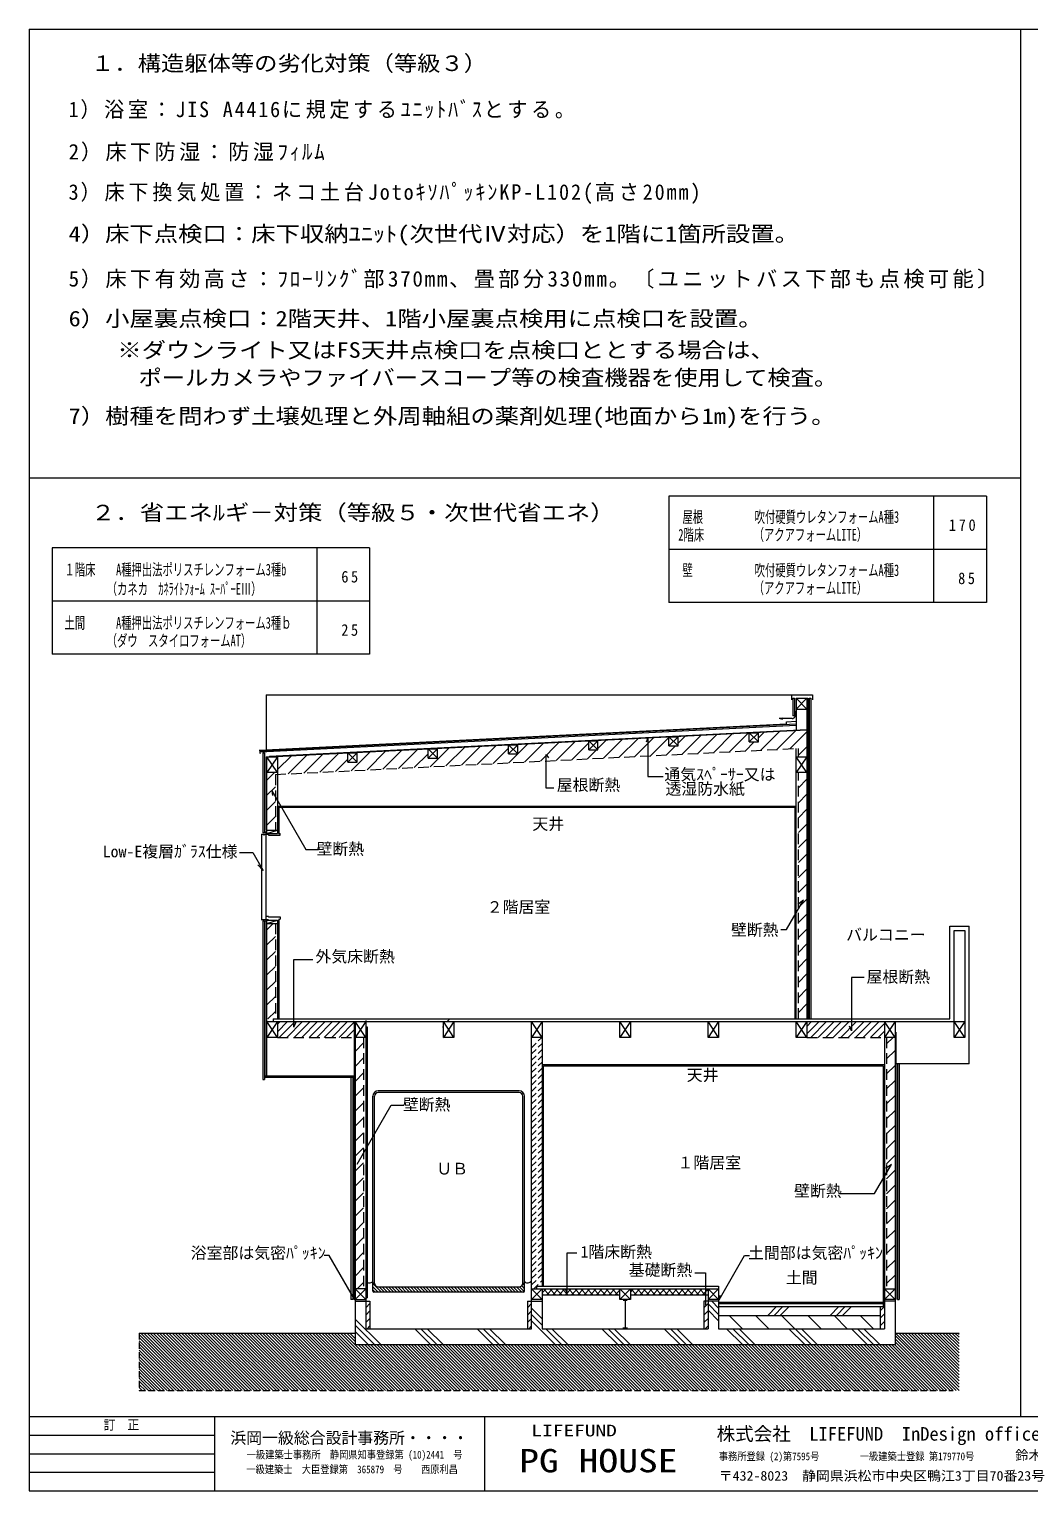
# Model space of a CAD drawing. Units: millimetres on the paper. Extents: x -198 to 199, y -138 to 138.
# Drawn here: x -198 to -8.8, y -138 to 138 of the extents above; entities that cross this region are included whole.
import ezdxf
from ezdxf.enums import TextEntityAlignment as Align

# ---------------------------------------------------------------- set-up
doc = ezdxf.new("R2010")
doc.units = ezdxf.units.MM
doc.linetypes.add('DASHED1', pattern=[1.8, 1.2, -0.6])
doc.linetypes.add('DASHED2', pattern=[3, 2, -1])
doc.layers.add('0-0_2001', color=7, linetype='Continuous')
doc.styles.add('ＭＳ ゴシック', font='')
doc.styles.get('ＭＳ ゴシック').set_extended_font_data('MS Gothic')

msp = doc.modelspace()

# ---------------------------------------------------------------- linework, layer by layer
at = {"layer": '0-0_2001'}
for p, q in [((-198, 138), (198, 138)), ((-198, 138), (-198, -138)), ((-10.656, -124), (-10.656, 138)), ((-10.656, 53.219), (-198, 53.219)), ((-27.135, 49.826), (-27.135, 29.715)), ((-17.163, 49.826), (-17.163, 29.715)), ((-133.701, 40.072), (-193.681, 40.072)), ((-193.681, 40.072), (-193.681, 19.961)), ((-143.673, 40.072), (-143.673, 19.961)), ((-133.701, 40.072), (-133.701, 19.961)), ((-17.163, 39.771), (-77.143, 39.771)), ((-133.701, 30.016), (-193.681, 30.016)), ((-17.163, 29.715), (-77.143, 29.715)), ((-133.701, 19.961), (-193.681, 19.961)), ((-153.255, 12.276), (-49.987, 12.276)), ((-153.255, 12.276), (-153.255, 1.846)), ((-53.963, 12.276), (-53.963, 11.388)), ((-53.709, 11.676), (-53.709, 8.33)), ((-53.709, 11.676), (-53.389, 11.676)), ((-53.389, 11.676), (-53.389, 8.33)), ((-53.089, 11.676), (-51.089, 9.576)), ((-53.089, 9.576), (-51.089, 11.676)), ((-53.089, 11.676), (-53.089, 5.684)), ((-51.089, 11.676), (-51.089, -48.891)), ((-50.622, 11.676), (-50.302, 11.676)), ((-50.622, 11.676), (-50.622, -48.891)), ((-50.302, 11.676), (-50.302, -48.891)), ((-49.987, 12.276), (-49.987, 11.357)), ((-53.389, 8.33), (-53.709, 8.33)), ((-53.089, 9.576), (-51.089, 9.576)), ((-154.375, 1.761), (-53.101, 6.825)), ((-154.375, 1.521), (-53.089, 6.585)), ((-152.594, 0.709), (-51.094, 5.784)), ((-152.589, 0.609), (-51.089, 5.684)), ((-56.773, 1.996), (-53.19, 5.579)), ((-56.337, 7.869), (-55.676, 7.963)), ((-56.337, 7.869), (-55.679, 7.714)), ((-107.464, 2.884), (-105.714, 2.884)), ((-107.464, 2.884), (-105.714, 1.134)), ((-107.464, 1.134), (-105.714, 2.884)), ((-107.464, 1.134), (-107.464, 2.884)), ((-105.714, 1.138), (-103.804, 3.048)), ((-105.714, 1.134), (-105.714, 2.884)), ((-104.41, -0.386), (-100.827, 3.197)), ((-101.433, -0.237), (-97.849, 3.346)), ((-98.455, -0.089), (-94.872, 3.495)), ((-95.478, 0.06), (-92.297, 3.241)), ((-92.297, 3.642), (-90.547, 3.642)), ((-92.297, 3.642), (-90.547, 1.892)), ((-92.297, 1.892), (-90.547, 3.642)), ((-92.297, 1.892), (-92.297, 3.642)), ((-90.547, 2.163), (-88.917, 3.793)), ((-90.547, 1.892), (-90.547, 3.642)), ((-89.524, 0.358), (-85.94, 3.941)), ((-86.546, 0.507), (-82.963, 4.09)), ((-83.569, 0.656), (-79.986, 4.239)), ((-81.095, 4.168), (-81.427, 3.353)), ((-80.592, 0.805), (-77.13, 4.266)), ((-77.13, 4.401), (-75.38, 4.401)), ((-77.13, 4.401), (-75.38, 2.651)), ((-77.13, 2.651), (-75.38, 4.401)), ((-77.13, 2.651), (-77.13, 4.401)), ((-75.38, 3.187), (-74.031, 4.537)), ((-75.38, 2.651), (-75.38, 4.401)), ((-74.637, 1.102), (-71.054, 4.686)), ((-71.66, 1.251), (-68.076, 4.835)), ((-68.682, 1.4), (-65.099, 4.983)), ((-65.705, 1.549), (-62.122, 5.132)), ((-62.728, 1.698), (-61.017, 3.409)), ((-61.964, 5.159), (-60.214, 5.159)), ((-61.964, 5.159), (-60.214, 3.409)), ((-61.964, 3.409), (-60.214, 5.159)), ((-61.964, 3.409), (-61.964, 5.159)), ((-61.964, 3.409), (-60.214, 3.409)), ((-60.214, 4.212), (-59.144, 5.281)), ((-60.214, 3.409), (-60.214, 5.159)), ((-59.751, 1.847), (-56.167, 5.43)), ((-54.303, 2.119), (-51.089, 5.333)), ((-154.442, 1.858), (-154.442, 1.21)), ((-154.442, 1.21), (-154.312, 1.371)), ((-154.375, 1.761), (-154.375, 1.521)), ((-153.875, 1.368), (-153.875, -13.755)), ((-153.255, 0.609), (-151.089, 0.609)), ((-153.255, 0.609), (-153.255, -13.224)), ((-151.089, 0.609), (-153.089, -2.391)), ((-151.089, -2.391), (-153.089, 0.609)), ((-153.089, -13.891), (-153.089, 0.609)), ((-152.594, 0.709), (-152.589, 0.609)), ((-151.987, 0.612), (-151.985, 0.609)), ((-151.089, -1.81), (-148.463, 0.815)), ((-151.089, 0.609), (-151.089, -13.891)), ((-149.069, -2.619), (-145.486, 0.964)), ((-146.092, -2.47), (-142.509, 1.113)), ((-143.115, -2.322), (-139.531, 1.262)), ((-140.137, -2.173), (-137.797, 0.168)), ((-137.797, 1.367), (-136.047, 1.367)), ((-137.797, 1.367), (-136.047, -0.383)), ((-137.797, -0.383), (-136.047, 1.367)), ((-137.797, -0.383), (-137.797, 1.367)), ((-137.16, -2.024), (-133.577, 1.56)), ((-136.047, -0.383), (-136.047, 1.367)), ((-134.183, -1.875), (-130.599, 1.708)), ((-131.206, -1.726), (-127.622, 1.857)), ((-128.228, -1.577), (-124.645, 2.006)), ((-125.251, -1.428), (-122.63, 1.192)), ((-122.63, 2.126), (-120.88, 2.126)), ((-122.63, 2.126), (-120.88, 0.376)), ((-122.63, 0.376), (-120.88, 2.126)), ((-122.63, 0.376), (-122.63, 2.126)), ((-122.63, 0.376), (-120.88, 0.376)), ((-122.274, -1.279), (-118.69, 2.304)), ((-120.88, 0.376), (-120.88, 2.126)), ((-119.296, -1.131), (-115.713, 2.453)), ((-116.319, -0.982), (-112.736, 2.602)), ((-113.342, -0.833), (-109.758, 2.751)), ((-110.365, -0.684), (-107.464, 2.217)), ((-107.464, 1.134), (-105.714, 1.134)), ((-107.387, -0.535), (-105.718, 1.134)), ((-100.316, 1.043), (-99.921, 0.403)), ((-100.316, -5.294), (-100.316, 1.043)), ((-92.501, 0.209), (-90.818, 1.892)), ((-92.297, 1.892), (-90.547, 1.892)), ((-77.614, 0.953), (-75.917, 2.651)), ((-77.13, 2.651), (-75.38, 2.651)), ((-53.089, -48.891), (-53.089, 2.18)), ((-51.089, 0.609), (-53.089, -2.391)), ((-51.089, -2.391), (-53.089, 0.609)), ((-53.089, 0.609), (-51.089, 0.609)), ((-52.689, 0.905), (-51.089, 2.505)), ((-151.089, -2.391), (-153.089, -2.391)), ((-153.089, -3.81), (-151.67, -2.391)), ((-137.797, -0.383), (-136.047, -0.383)), ((-51.089, -2.391), (-53.089, -2.391)), ((-52.689, -2.405), (-52.675, -2.391)), ((-153.089, -6.639), (-151.489, -5.039)), ((-98.912, -5.294), (-100.316, -5.294)), ((-52.689, -5.234), (-51.089, -3.634)), ((-153.089, -9.467), (-151.489, -7.867)), ((-152.161, -5.754), (-145.727, -16.897)), ((-152.161, -5.754), (-152.021, -6.705)), ((-52.689, -8.062), (-51.089, -6.462)), ((-153.089, -12.296), (-151.489, -10.696)), ((-151.089, -8.691), (-53.089, -8.691)), ((-150.839, -8.891), (-53.339, -8.891)), ((-150.839, -8.891), (-150.839, -13.873)), ((-53.339, -8.891), (-53.339, -48.891)), ((-52.689, -10.89), (-51.089, -9.29)), ((-153.555, -13.755), (-153.875, -13.755)), ((-153.312, -13.483), (-153.312, -30.528)), ((-153.255, -13.224), (-151.089, -13.224)), ((-153.089, -13.891), (-151.089, -13.224)), ((-52.689, -13.719), (-51.089, -12.119)), ((-154.122, -13.99), (-154.122, -30.272)), ((-152.789, -14.081), (-154.122, -14.081)), ((-153.689, -14.072), (-153.689, -14.231)), ((-153.255, -13.891), (-151.089, -13.891)), ((-152.789, -14.081), (-152.789, -14.224)), ((-152.789, -14.206), (-150.58, -14.206)), ((-150.88, -13.873), (-150.58, -13.873)), ((-150.58, -14.206), (-150.58, -13.873)), ((-52.689, -16.547), (-51.089, -14.947)), ((-145.727, -16.897), (-143.343, -16.897)), ((-52.689, -19.376), (-51.089, -17.776)), ((-52.689, -22.204), (-51.089, -20.604)), ((-52.689, -25.033), (-51.089, -23.433)), ((-51.741, -26.463), (-52.766, -27.269)), ((-52.689, -27.861), (-51.089, -26.261)), ((-152.818, -30.175), (-154.122, -30.175)), ((-153.694, -30.062), (-153.694, -30.253)), ((-152.789, -29.558), (-153.312, -29.558)), ((-153.255, -30.224), (-151.089, -30.224)), ((-153.255, -30.224), (-153.255, -59.653)), ((-153.089, -59.653), (-153.089, -30.224)), ((-153.089, -30.891), (-151.089, -30.224)), ((-152.789, -29.558), (-152.789, -29.674)), ((-152.789, -29.629), (-150.58, -29.629)), ((-151.089, -30.224), (-151.089, -48.891)), ((-150.88, -30.045), (-150.58, -30.045)), ((-150.839, -30.045), (-150.839, -48.891)), ((-150.58, -29.629), (-150.58, -30.045)), ((-52.689, -30.689), (-51.089, -29.089)), ((-153.855, -30.401), (-153.855, -60.32)), ((-153.255, -30.891), (-151.089, -30.891)), ((-153.089, -32.094), (-151.885, -30.891)), ((-52.689, -33.518), (-51.089, -31.918)), ((-24.095, -31.391), (-20.428, -31.391)), ((-24.095, -48.891), (-24.095, -31.391)), ((-23.261, -32.224), (-21.261, -32.224)), ((-23.261, -52.391), (-23.261, -32.224)), ((-20.428, -57.391), (-20.428, -31.391)), ((-153.089, -34.923), (-151.489, -33.323)), ((-52.689, -36.346), (-51.089, -34.746)), ((-153.089, -37.751), (-151.489, -36.151)), ((-52.689, -39.175), (-51.089, -37.575)), ((-153.089, -40.58), (-151.489, -38.98)), ((-52.689, -42.003), (-51.089, -40.403)), ((-153.089, -43.408), (-151.489, -41.808)), ((-52.689, -44.832), (-51.089, -43.232)), ((-153.089, -46.237), (-151.489, -44.637)), ((-52.689, -47.66), (-51.089, -46.06)), ((-153.089, -49.391), (-21.261, -49.391)), ((-151.089, -49.391), (-153.089, -52.391)), ((-151.089, -52.391), (-153.089, -49.391)), ((-152.915, -48.891), (-151.489, -47.465)), ((-151.922, -48.891), (-151.922, -49.391)), ((-151.922, -48.891), (-24.095, -48.891)), ((-151.089, -51.308), (-149.172, -49.391)), ((-151.089, -49.893), (-150.586, -49.391)), ((-150.758, -52.391), (-147.758, -49.391)), ((-149.344, -52.391), (-146.344, -49.391)), ((-148.038, -50.424), (-147.519, -49.301)), ((-147.929, -52.391), (-144.929, -49.391)), ((-146.515, -52.391), (-143.515, -49.391)), ((-145.101, -52.391), (-142.101, -49.391)), ((-143.687, -52.391), (-140.687, -49.391)), ((-142.273, -52.391), (-139.273, -49.391)), ((-140.858, -52.391), (-137.858, -49.391)), ((-139.444, -52.391), (-136.589, -49.536)), ((-136.589, -49.391), (-136.589, -101.891)), ((-134.422, -49.391), (-136.422, -52.391)), ((-134.422, -52.391), (-136.422, -49.391)), ((-136.422, -49.391), (-136.422, -110.391)), ((-134.422, -49.191), (-134.422, -107.391)), ((-134.422, -49.463), (-134.35, -49.391)), ((-117.755, -49.391), (-119.755, -52.391)), ((-117.755, -52.391), (-119.755, -49.391)), ((-119.03, -49.391), (-118.672, -49.034)), ((-103.089, -107.391), (-103.089, -49.391)), ((-101.089, -49.391), (-103.089, -52.391)), ((-101.089, -52.391), (-103.089, -49.391)), ((-101.089, -49.391), (-101.089, -99.391)), ((-84.422, -49.391), (-86.422, -52.391)), ((-84.422, -52.391), (-86.422, -49.391)), ((-67.755, -49.391), (-69.755, -52.391)), ((-67.755, -52.391), (-69.755, -49.391)), ((-51.089, -49.391), (-53.089, -52.391)), ((-51.089, -52.391), (-53.089, -49.391)), ((-51.091, -48.891), (-51.089, -48.888)), ((-51.089, -51.717), (-48.763, -49.391)), ((-51.089, -50.303), (-50.177, -49.391)), ((-50.349, -52.391), (-47.349, -49.391)), ((-48.934, -52.391), (-45.934, -49.391)), ((-47.52, -52.391), (-44.52, -49.391)), ((-46.106, -52.391), (-43.106, -49.391)), ((-44.692, -52.391), (-41.692, -49.391)), ((-43.278, -52.391), (-40.278, -49.391)), ((-41.863, -52.391), (-38.863, -49.391)), ((-40.449, -52.391), (-37.449, -49.391)), ((-36.422, -49.391), (-36.422, -107.391)), ((-34.422, -49.391), (-36.422, -52.391)), ((-34.422, -52.391), (-36.422, -49.391)), ((-34.422, -49.391), (-34.422, -110.391)), ((-21.261, -49.391), (-23.261, -52.391)), ((-21.261, -52.391), (-23.261, -49.391)), ((-138.03, -52.391), (-136.589, -50.95)), ((-134.422, -52.391), (-136.422, -52.391)), ((-134.422, -50.412), (-134.172, -50.412)), ((-134.172, -50.412), (-134.172, -101.569)), ((-119.922, -50.391), (-119.755, -50.391)), ((-119.755, -52.474), (-119.673, -52.391)), ((-101.089, -52.391), (-103.089, -52.391)), ((-39.035, -52.391), (-36.422, -49.778)), ((-37.621, -52.391), (-36.422, -51.192)), ((-34.422, -52.391), (-36.422, -52.391)), ((-36.022, -53.621), (-34.792, -52.391)), ((-34.422, -51.368), (-34.255, -51.368)), ((-34.255, -51.368), (-34.255, -101.855)), ((-136.422, -55.026), (-134.822, -53.426)), ((-36.022, -56.449), (-34.422, -54.849)), ((-136.422, -57.854), (-134.822, -56.254)), ((-101.089, -57.474), (-36.422, -57.474)), ((-36.672, -57.724), (-36.672, -103.203)), ((-36.022, -59.278), (-34.422, -57.678)), ((-20.428, -57.391), (-34.255, -57.391)), ((-33.635, -57.391), (-33.635, -101.891)), ((-153.855, -60.32), (-153.555, -60.32)), ((-153.555, -59.653), (-136.589, -59.653)), ((-153.555, -59.903), (-136.589, -59.903)), ((-137.209, -59.903), (-137.209, -101.891)), ((-136.422, -60.683), (-134.822, -59.083)), ((-36.022, -62.106), (-34.422, -60.506)), ((-136.422, -63.511), (-134.822, -61.911)), ((-105.422, -62.488), (-132.089, -62.488)), ((-105.422, -62.821), (-132.089, -62.821)), ((-36.022, -64.934), (-34.422, -63.334)), ((-136.422, -66.34), (-134.822, -64.74)), ((-136.072, -76.343), (-129.638, -65.2)), ((-133.089, -100.321), (-133.089, -63.488)), ((-132.755, -98.821), (-132.755, -63.488)), ((-129.638, -65.2), (-127.254, -65.2)), ((-104.755, -98.821), (-104.755, -63.488)), ((-104.422, -100.321), (-104.422, -63.488)), ((-36.022, -67.763), (-34.422, -66.163)), ((-136.422, -69.168), (-134.822, -67.568)), ((-36.022, -70.591), (-34.422, -68.991)), ((-136.422, -71.996), (-134.822, -70.396)), ((-136.422, -74.825), (-134.822, -73.225)), ((-36.022, -73.42), (-34.422, -71.82)), ((-136.422, -77.653), (-134.822, -76.053)), ((-36.022, -76.248), (-34.422, -74.648)), ((-136.422, -80.482), (-134.822, -78.882)), ((-36.022, -79.077), (-34.422, -77.477)), ((-136.422, -83.31), (-134.822, -81.71)), ((-44.911, -81.886), (-38.301, -81.886)), ((-36.022, -81.905), (-34.422, -80.305)), ((-136.422, -86.139), (-134.822, -84.539)), ((-36.022, -84.733), (-34.422, -83.133)), ((-136.422, -88.967), (-134.822, -87.367)), ((-36.022, -87.562), (-34.422, -85.962)), ((-136.422, -91.795), (-134.822, -90.195)), ((-36.022, -90.39), (-34.422, -88.79)), ((-136.422, -94.624), (-134.822, -93.024)), ((-67.678, -101.934), (-62.838, -93.552)), ((-62.838, -93.552), (-61.933, -93.552)), ((-36.022, -93.219), (-34.422, -91.619)), ((-136.422, -97.452), (-134.822, -95.852)), ((-36.022, -96.047), (-34.422, -94.447)), ((-136.032, -99.891), (-134.822, -98.681)), ((-132.755, -98.821), (-133.089, -98.821)), ((-133.089, -98.87), (-131.471, -100.488)), ((-133.076, -98.977), (-132.92, -98.821)), ((-104.961, -99.303), (-104.422, -99.842)), ((-104.769, -98.954), (-104.636, -98.821)), ((-104.762, -98.913), (-104.422, -99.253)), ((-104.755, -98.821), (-104.488, -98.821)), ((-103.124, -98.47), (-103.405, -98.666)), ((-36.022, -98.876), (-34.422, -97.276)), ((-136.5, -101.934), (-136.724, -101.096)), ((-134.422, -99.891), (-136.422, -99.891)), ((-134.422, -101.891), (-136.422, -99.891)), ((-134.422, -99.891), (-136.422, -101.891)), ((-136.422, -101.891), (-134.422, -101.891)), ((-134.422, -101.569), (-134.172, -101.569)), ((-133.089, -99.46), (-132.061, -100.488)), ((-133.089, -100.049), (-132.65, -100.488)), ((-104.589, -100.488), (-132.922, -100.488)), ((-132.089, -99.488), (-105.422, -99.488)), ((-131.882, -99.488), (-130.882, -100.488)), ((-131.293, -99.488), (-130.293, -100.488)), ((-130.704, -99.488), (-129.704, -100.488)), ((-130.114, -99.488), (-129.114, -100.488)), ((-129.525, -99.488), (-128.525, -100.488)), ((-128.936, -99.488), (-127.936, -100.488)), ((-128.347, -99.488), (-127.347, -100.488)), ((-127.757, -99.488), (-126.757, -100.488)), ((-127.168, -99.488), (-126.168, -100.488)), ((-126.579, -99.488), (-125.579, -100.488)), ((-125.99, -99.488), (-124.99, -100.488)), ((-125.4, -99.488), (-124.4, -100.488)), ((-124.811, -99.488), (-123.811, -100.488)), ((-124.222, -99.488), (-123.222, -100.488)), ((-123.633, -99.488), (-122.633, -100.488)), ((-123.043, -99.488), (-122.043, -100.488)), ((-122.454, -99.488), (-121.454, -100.488)), ((-121.865, -99.488), (-120.865, -100.488)), ((-121.276, -99.488), (-120.276, -100.488)), ((-120.686, -99.488), (-119.686, -100.488)), ((-120.097, -99.488), (-119.097, -100.488)), ((-119.508, -99.488), (-118.508, -100.488)), ((-118.919, -99.488), (-117.919, -100.488)), ((-118.329, -99.488), (-117.329, -100.488)), ((-117.74, -99.488), (-116.74, -100.488)), ((-117.151, -99.488), (-116.151, -100.488)), ((-116.562, -99.488), (-115.562, -100.488)), ((-115.972, -99.488), (-114.972, -100.488)), ((-115.383, -99.488), (-114.383, -100.488)), ((-114.794, -99.488), (-113.794, -100.488)), ((-114.205, -99.488), (-113.205, -100.488)), ((-113.615, -99.488), (-112.615, -100.488)), ((-113.026, -99.488), (-112.026, -100.488)), ((-112.437, -99.488), (-111.437, -100.488)), ((-111.847, -99.488), (-110.847, -100.488)), ((-111.258, -99.488), (-110.258, -100.488)), ((-110.669, -99.488), (-109.669, -100.488)), ((-110.08, -99.488), (-109.08, -100.488)), ((-109.49, -99.488), (-108.49, -100.488)), ((-108.901, -99.488), (-107.901, -100.488)), ((-108.312, -99.488), (-107.312, -100.488)), ((-107.723, -99.488), (-106.723, -100.488)), ((-107.133, -99.488), (-106.133, -100.488)), ((-106.544, -99.488), (-105.544, -100.488)), ((-105.955, -99.488), (-104.955, -100.488)), ((-105.368, -99.486), (-104.446, -100.407)), ((-103.089, -99.891), (-67.755, -99.891)), ((-103.089, -99.891), (-101.089, -101.891)), ((-103.089, -101.891), (-101.089, -99.891)), ((-101.089, -101.891), (-103.089, -101.891)), ((-102.089, -99.891), (-102.089, -99.391)), ((-102.089, -99.391), (-67.755, -99.391)), ((-101.089, -99.891), (-101.089, -107.391)), ((-101.089, -100.647), (-100.332, -99.891)), ((-101.089, -100.818), (-100.933, -100.974)), ((-101.089, -100.974), (-86.422, -100.974)), ((-100.838, -99.891), (-99.754, -100.974)), ((-100.237, -100.974), (-99.154, -99.891)), ((-99.659, -99.891), (-98.576, -100.974)), ((-99.059, -100.974), (-97.975, -99.891)), ((-98.481, -99.891), (-97.397, -100.974)), ((-97.88, -100.974), (-96.797, -99.891)), ((-97.302, -99.891), (-96.219, -100.974)), ((-96.702, -100.974), (-95.618, -99.891)), ((-96.397, -100.648), (-96.622, -100.04)), ((-96.124, -99.891), (-95.04, -100.974)), ((-95.523, -100.974), (-94.44, -99.891)), ((-94.945, -99.891), (-93.862, -100.974)), ((-94.345, -100.974), (-93.261, -99.891)), ((-93.767, -99.891), (-92.683, -100.974)), ((-93.166, -100.974), (-92.083, -99.891)), ((-92.588, -99.891), (-91.505, -100.974)), ((-91.988, -100.974), (-90.904, -99.891)), ((-91.41, -99.891), (-90.326, -100.974)), ((-90.809, -100.974), (-89.726, -99.891)), ((-90.231, -99.891), (-89.148, -100.974)), ((-89.631, -100.974), (-88.547, -99.891)), ((-89.053, -99.891), (-87.969, -100.974)), ((-88.452, -100.974), (-87.369, -99.891)), ((-87.874, -99.891), (-86.791, -100.974)), ((-87.274, -100.974), (-86.422, -100.123)), ((-86.696, -99.891), (-86.422, -100.164)), ((-86.422, -101.891), (-84.422, -99.891)), ((-85.789, -101.99), (-85.017, -101.99)), ((-85.439, -102.018), (-85.439, -107.222)), ((-84.422, -100.48), (-83.833, -99.891)), ((-84.422, -100.974), (-69.755, -100.974)), ((-84.339, -99.891), (-83.255, -100.974)), ((-83.738, -100.974), (-82.655, -99.891)), ((-83.16, -99.891), (-82.077, -100.974)), ((-82.56, -100.974), (-81.476, -99.891)), ((-81.981, -99.891), (-80.898, -100.974)), ((-81.381, -100.974), (-80.298, -99.891)), ((-80.803, -99.891), (-79.72, -100.974)), ((-80.203, -100.974), (-79.119, -99.891)), ((-79.624, -99.891), (-78.541, -100.974)), ((-79.024, -100.974), (-77.941, -99.891)), ((-78.446, -99.891), (-77.363, -100.974)), ((-77.846, -100.974), (-76.762, -99.891)), ((-77.267, -99.891), (-76.184, -100.974)), ((-76.667, -100.974), (-75.584, -99.891)), ((-76.089, -99.891), (-75.006, -100.974)), ((-75.488, -100.974), (-74.405, -99.891)), ((-74.91, -99.891), (-73.827, -100.974)), ((-74.31, -100.974), (-73.227, -99.891)), ((-73.732, -99.891), (-72.649, -100.974)), ((-73.131, -100.974), (-72.048, -99.891)), ((-72.553, -99.891), (-71.47, -100.974)), ((-71.953, -100.974), (-70.87, -99.891)), ((-71.375, -99.891), (-70.292, -100.974)), ((-70.774, -100.974), (-69.755, -99.955)), ((-70.196, -99.891), (-69.755, -100.332)), ((-69.755, -99.891), (-69.755, -107.391)), ((-69.755, -99.891), (-67.755, -101.891)), ((-69.755, -101.891), (-67.755, -99.891)), ((-67.755, -101.891), (-69.755, -101.891)), ((-67.678, -101.934), (-67.453, -101.096)), ((-36.422, -99.891), (-34.422, -99.891)), ((-36.422, -99.891), (-34.422, -101.891)), ((-36.422, -101.891), (-34.422, -99.891)), ((-34.422, -101.891), (-36.422, -101.891)), ((-134.422, -103.423), (-133.622, -102.623)), ((-134.422, -104.838), (-133.622, -104.038)), ((-103.889, -102.224), (-101.089, -102.224)), ((-103.889, -102.224), (-103.889, -107.391)), ((-103.889, -103.423), (-103.089, -102.623)), ((-103.889, -104.838), (-103.089, -104.038)), ((-103.089, -103.547), (-101.089, -105.547)), ((-103.089, -104.726), (-101.089, -106.726)), ((-70.555, -102.224), (-70.555, -107.391)), ((-67.755, -102.224), (-70.555, -102.224)), ((-70.555, -103.423), (-69.755, -102.623)), ((-70.555, -104.838), (-69.755, -104.038)), ((-69.755, -102.704), (-67.755, -104.704)), ((-69.755, -103.882), (-67.755, -105.882)), ((-69.056, -102.224), (-67.755, -103.525)), ((-67.755, -102.413), (-36.422, -102.413)), ((-67.755, -102.613), (-36.422, -102.613)), ((-67.755, -103.213), (-36.422, -103.213)), ((-67.755, -104.879), (-37.222, -104.879)), ((-65.752, -104.879), (-63.24, -107.391)), ((-60.802, -104.879), (-58.29, -107.391)), ((-58.466, -104.879), (-56.8, -103.213)), ((-57.288, -104.879), (-55.621, -103.213)), ((-56.109, -104.879), (-54.443, -103.213)), ((-55.852, -104.879), (-53.341, -107.391)), ((-50.902, -104.879), (-48.391, -107.391)), ((-46.681, -104.879), (-45.015, -103.213)), ((-45.953, -104.879), (-43.441, -107.391)), ((-45.503, -104.879), (-43.836, -103.213)), ((-44.324, -104.879), (-42.658, -103.213)), ((-41.003, -104.879), (-38.491, -107.391)), ((-37.222, -104.003), (-36.422, -103.203)), ((-37.222, -103.393), (-37.042, -103.213)), ((-37.222, -103.213), (-37.222, -107.391)), ((-37.222, -105.417), (-36.422, -104.617)), ((-34.422, -102.224), (-36.422, -102.224)), ((-136.422, -105.569), (-131.6, -110.391)), ((-136.422, -106.748), (-132.779, -110.391)), ((-134.422, -106.252), (-133.622, -105.452)), ((-134.422, -107.391), (-103.089, -107.391)), ((-134.147, -107.391), (-133.622, -106.866)), ((-125.172, -107.391), (-122.172, -110.391)), ((-123.994, -107.391), (-120.994, -110.391)), ((-122.815, -107.391), (-119.815, -110.391)), ((-113.387, -107.391), (-110.387, -110.391)), ((-112.209, -107.391), (-109.209, -110.391)), ((-111.03, -107.391), (-108.03, -110.391)), ((-103.889, -106.252), (-103.089, -105.452)), ((-103.614, -107.391), (-103.089, -106.866)), ((-103.089, -105.904), (-98.602, -110.391)), ((-101.089, -107.391), (-69.755, -107.391)), ((-100.424, -107.391), (-97.424, -110.391)), ((-99.245, -107.391), (-96.245, -110.391)), ((-89.817, -107.391), (-86.817, -110.391)), ((-88.638, -107.391), (-85.638, -110.391)), ((-87.46, -107.391), (-84.46, -110.391)), ((-85.869, -107.251), (-84.99, -107.251)), ((-78.032, -107.391), (-75.032, -110.391)), ((-76.853, -107.391), (-73.853, -110.391)), ((-75.675, -107.391), (-72.675, -110.391)), ((-70.555, -106.252), (-69.755, -105.452)), ((-70.28, -107.391), (-69.755, -106.866)), ((-66.247, -107.391), (-63.247, -110.391)), ((-65.068, -107.391), (-62.068, -110.391)), ((-63.89, -107.391), (-60.89, -110.391)), ((-54.462, -107.391), (-51.462, -110.391)), ((-53.283, -107.391), (-50.283, -110.391)), ((-52.105, -107.391), (-49.105, -110.391)), ((-42.677, -107.391), (-39.677, -110.391)), ((-41.498, -107.391), (-38.498, -110.391)), ((-40.319, -107.391), (-37.319, -110.391)), ((-37.222, -106.831), (-36.422, -106.031)), ((-177.235, -108.224), (-136.422, -108.224)), ((-177.235, -108.491), (-166.63, -119.096)), ((-177.235, -109.081), (-167.219, -119.096)), ((-177.235, -109.67), (-167.808, -119.096)), ((-177.235, -110.259), (-168.398, -119.096)), ((-176.913, -108.224), (-166.041, -119.096)), ((-176.323, -108.224), (-165.451, -119.096)), ((-175.734, -108.224), (-164.862, -119.096)), ((-175.145, -108.224), (-164.273, -119.096)), ((-174.555, -108.224), (-163.684, -119.096)), ((-173.966, -108.224), (-163.094, -119.096)), ((-173.377, -108.224), (-162.505, -119.096)), ((-172.788, -108.224), (-161.916, -119.096)), ((-172.198, -108.224), (-161.327, -119.096)), ((-171.609, -108.224), (-160.737, -119.096)), ((-171.02, -108.224), (-160.148, -119.096)), ((-170.431, -108.224), (-159.559, -119.096)), ((-169.841, -108.224), (-158.97, -119.096)), ((-169.252, -108.224), (-158.38, -119.096)), ((-168.663, -108.224), (-157.791, -119.096)), ((-168.074, -108.224), (-157.202, -119.096)), ((-167.484, -108.224), (-156.613, -119.096)), ((-166.895, -108.224), (-156.023, -119.096)), ((-166.306, -108.224), (-155.434, -119.096)), ((-165.717, -108.224), (-154.845, -119.096)), ((-165.127, -108.224), (-154.256, -119.096)), ((-164.538, -108.224), (-153.666, -119.096)), ((-163.949, -108.224), (-153.077, -119.096)), ((-163.36, -108.224), (-152.488, -119.096)), ((-162.77, -108.224), (-151.899, -119.096)), ((-162.181, -108.224), (-151.309, -119.096)), ((-161.592, -108.224), (-150.72, -119.096)), ((-161.003, -108.224), (-150.131, -119.096)), ((-160.413, -108.224), (-149.541, -119.096)), ((-159.824, -108.224), (-148.952, -119.096)), ((-159.235, -108.224), (-148.363, -119.096)), ((-158.646, -108.224), (-147.774, -119.096)), ((-158.056, -108.224), (-147.184, -119.096)), ((-157.467, -108.224), (-146.595, -119.096)), ((-156.878, -108.224), (-146.006, -119.096)), ((-156.289, -108.224), (-145.417, -119.096)), ((-155.699, -108.224), (-144.827, -119.096)), ((-155.11, -108.224), (-144.238, -119.096)), ((-154.521, -108.224), (-143.649, -119.096)), ((-153.932, -108.224), (-143.06, -119.096)), ((-153.342, -108.224), (-142.47, -119.096)), ((-152.753, -108.224), (-141.881, -119.096)), ((-152.164, -108.224), (-141.292, -119.096)), ((-151.575, -108.224), (-140.703, -119.096)), ((-150.985, -108.224), (-140.113, -119.096)), ((-150.396, -108.224), (-139.524, -119.096)), ((-149.807, -108.224), (-138.935, -119.096)), ((-149.218, -108.224), (-138.346, -119.096)), ((-148.628, -108.224), (-137.756, -119.096)), ((-148.039, -108.224), (-137.167, -119.096)), ((-147.45, -108.224), (-136.578, -119.096)), ((-146.86, -108.224), (-135.989, -119.096)), ((-146.271, -108.224), (-135.399, -119.096)), ((-145.682, -108.224), (-134.81, -119.096)), ((-145.093, -108.224), (-134.221, -119.096)), ((-144.503, -108.224), (-133.632, -119.096)), ((-143.914, -108.224), (-133.042, -119.096)), ((-143.325, -108.224), (-132.453, -119.096)), ((-142.736, -108.224), (-131.864, -119.096)), ((-142.146, -108.224), (-131.275, -119.096)), ((-141.557, -108.224), (-130.685, -119.096)), ((-140.968, -108.224), (-130.096, -119.096)), ((-140.379, -108.224), (-129.507, -119.096)), ((-139.789, -108.224), (-128.918, -119.096)), ((-139.2, -108.224), (-128.328, -119.096)), ((-138.611, -108.224), (-127.739, -119.096)), ((-138.022, -108.224), (-136.422, -109.824)), ((-137.432, -108.224), (-136.422, -109.235)), ((-136.422, -107.926), (-133.957, -110.391)), ((-136.422, -110.391), (-34.422, -110.391)), ((-135.855, -110.391), (-127.15, -119.096)), ((-135.266, -110.391), (-126.561, -119.096)), ((-134.676, -110.391), (-125.971, -119.096)), ((-134.087, -110.391), (-125.382, -119.096)), ((-133.498, -110.391), (-124.793, -119.096)), ((-132.909, -110.391), (-124.203, -119.096)), ((-132.319, -110.391), (-123.614, -119.096)), ((-131.73, -110.391), (-123.025, -119.096)), ((-131.141, -110.391), (-122.436, -119.096)), ((-130.552, -110.391), (-121.846, -119.096)), ((-129.962, -110.391), (-121.257, -119.096)), ((-129.373, -110.391), (-120.668, -119.096)), ((-128.784, -110.391), (-120.079, -119.096)), ((-128.195, -110.391), (-119.489, -119.096)), ((-127.605, -110.391), (-118.9, -119.096)), ((-127.016, -110.391), (-118.311, -119.096)), ((-126.427, -110.391), (-117.722, -119.096)), ((-125.838, -110.391), (-117.132, -119.096)), ((-125.248, -110.391), (-116.543, -119.096)), ((-124.659, -110.391), (-115.954, -119.096)), ((-124.07, -110.391), (-115.365, -119.096)), ((-123.481, -110.391), (-114.775, -119.096)), ((-122.891, -110.391), (-114.186, -119.096)), ((-122.302, -110.391), (-113.597, -119.096)), ((-121.713, -110.391), (-113.008, -119.096)), ((-121.124, -110.391), (-112.418, -119.096)), ((-120.534, -110.391), (-111.829, -119.096)), ((-119.945, -110.391), (-111.24, -119.096)), ((-119.356, -110.391), (-110.651, -119.096)), ((-118.767, -110.391), (-110.061, -119.096)), ((-118.177, -110.391), (-109.472, -119.096)), ((-117.588, -110.391), (-108.883, -119.096)), ((-116.999, -110.391), (-108.294, -119.096)), ((-116.41, -110.391), (-107.704, -119.096)), ((-115.82, -110.391), (-107.115, -119.096)), ((-115.231, -110.391), (-106.526, -119.096)), ((-114.642, -110.391), (-105.937, -119.096)), ((-114.053, -110.391), (-105.347, -119.096)), ((-113.463, -110.391), (-104.758, -119.096)), ((-112.874, -110.391), (-104.169, -119.096)), ((-112.285, -110.391), (-103.58, -119.096)), ((-111.695, -110.391), (-102.99, -119.096)), ((-111.106, -110.391), (-102.401, -119.096)), ((-110.517, -110.391), (-101.812, -119.096)), ((-109.928, -110.391), (-101.223, -119.096)), ((-109.338, -110.391), (-100.633, -119.096)), ((-108.749, -110.391), (-100.044, -119.096)), ((-108.16, -110.391), (-99.455, -119.096)), ((-107.571, -110.391), (-98.866, -119.096)), ((-106.981, -110.391), (-98.276, -119.096)), ((-106.392, -110.391), (-97.687, -119.096)), ((-105.803, -110.391), (-97.098, -119.096)), ((-105.214, -110.391), (-96.508, -119.096)), ((-104.624, -110.391), (-95.919, -119.096)), ((-104.035, -110.391), (-95.33, -119.096)), ((-103.446, -110.391), (-94.741, -119.096)), ((-102.857, -110.391), (-94.151, -119.096)), ((-102.267, -110.391), (-93.562, -119.096)), ((-101.678, -110.391), (-92.973, -119.096)), ((-101.089, -110.391), (-92.384, -119.096)), ((-100.5, -110.391), (-91.794, -119.096)), ((-99.91, -110.391), (-91.205, -119.096)), ((-99.321, -110.391), (-90.616, -119.096)), ((-98.732, -110.391), (-90.027, -119.096)), ((-98.143, -110.391), (-89.437, -119.096)), ((-97.553, -110.391), (-88.848, -119.096)), ((-96.964, -110.391), (-88.259, -119.096)), ((-96.375, -110.391), (-87.67, -119.096)), ((-95.786, -110.391), (-87.08, -119.096)), ((-95.196, -110.391), (-86.491, -119.096)), ((-94.607, -110.391), (-85.902, -119.096)), ((-94.018, -110.391), (-85.313, -119.096)), ((-93.429, -110.391), (-84.723, -119.096)), ((-92.839, -110.391), (-84.134, -119.096)), ((-92.25, -110.391), (-83.545, -119.096)), ((-91.661, -110.391), (-82.956, -119.096)), ((-91.072, -110.391), (-82.366, -119.096)), ((-90.482, -110.391), (-81.777, -119.096)), ((-89.893, -110.391), (-81.188, -119.096)), ((-89.304, -110.391), (-80.599, -119.096)), ((-88.715, -110.391), (-80.009, -119.096)), ((-88.125, -110.391), (-79.42, -119.096)), ((-87.536, -110.391), (-78.831, -119.096)), ((-86.947, -110.391), (-78.242, -119.096)), ((-86.358, -110.391), (-77.652, -119.096)), ((-85.768, -110.391), (-77.063, -119.096)), ((-85.179, -110.391), (-76.474, -119.096)), ((-84.59, -110.391), (-75.885, -119.096)), ((-84, -110.391), (-75.295, -119.096)), ((-83.411, -110.391), (-74.706, -119.096)), ((-82.822, -110.391), (-74.117, -119.096)), ((-82.233, -110.391), (-73.528, -119.096)), ((-81.643, -110.391), (-72.938, -119.096)), ((-81.054, -110.391), (-72.349, -119.096)), ((-80.465, -110.391), (-71.76, -119.096)), ((-79.876, -110.391), (-71.17, -119.096)), ((-79.286, -110.391), (-70.581, -119.096)), ((-78.697, -110.391), (-69.992, -119.096)), ((-78.108, -110.391), (-69.403, -119.096)), ((-77.519, -110.391), (-68.813, -119.096)), ((-76.929, -110.391), (-68.224, -119.096)), ((-76.34, -110.391), (-67.635, -119.096)), ((-75.751, -110.391), (-67.046, -119.096)), ((-75.162, -110.391), (-66.456, -119.096)), ((-74.572, -110.391), (-65.867, -119.096)), ((-73.983, -110.391), (-65.278, -119.096)), ((-73.394, -110.391), (-64.689, -119.096)), ((-72.805, -110.391), (-64.099, -119.096)), ((-72.215, -110.391), (-63.51, -119.096)), ((-71.626, -110.391), (-62.921, -119.096)), ((-71.037, -110.391), (-62.332, -119.096)), ((-70.448, -110.391), (-61.742, -119.096)), ((-69.858, -110.391), (-61.153, -119.096)), ((-69.269, -110.391), (-60.564, -119.096)), ((-68.68, -110.391), (-59.975, -119.096)), ((-68.091, -110.391), (-59.385, -119.096)), ((-67.501, -110.391), (-58.796, -119.096)), ((-66.912, -110.391), (-58.207, -119.096)), ((-66.323, -110.391), (-57.618, -119.096)), ((-65.734, -110.391), (-57.028, -119.096)), ((-65.144, -110.391), (-56.439, -119.096)), ((-64.555, -110.391), (-55.85, -119.096)), ((-63.966, -110.391), (-55.261, -119.096)), ((-63.377, -110.391), (-54.671, -119.096)), ((-62.787, -110.391), (-54.082, -119.096)), ((-62.198, -110.391), (-53.493, -119.096)), ((-61.609, -110.391), (-52.904, -119.096)), ((-61.02, -110.391), (-52.314, -119.096)), ((-60.43, -110.391), (-51.725, -119.096)), ((-59.841, -110.391), (-51.136, -119.096)), ((-59.252, -110.391), (-50.547, -119.096)), ((-58.662, -110.391), (-49.957, -119.096)), ((-58.073, -110.391), (-49.368, -119.096)), ((-57.484, -110.391), (-48.779, -119.096)), ((-56.895, -110.391), (-48.19, -119.096)), ((-56.305, -110.391), (-47.6, -119.096)), ((-55.716, -110.391), (-47.011, -119.096)), ((-55.127, -110.391), (-46.422, -119.096)), ((-54.538, -110.391), (-45.832, -119.096)), ((-53.948, -110.391), (-45.243, -119.096)), ((-53.359, -110.391), (-44.654, -119.096)), ((-52.77, -110.391), (-44.065, -119.096)), ((-52.181, -110.391), (-43.475, -119.096)), ((-51.591, -110.391), (-42.886, -119.096)), ((-51.002, -110.391), (-42.297, -119.096)), ((-50.413, -110.391), (-41.708, -119.096)), ((-49.824, -110.391), (-41.118, -119.096)), ((-49.234, -110.391), (-40.529, -119.096)), ((-48.645, -110.391), (-39.94, -119.096)), ((-48.056, -110.391), (-39.351, -119.096)), ((-47.467, -110.391), (-38.761, -119.096)), ((-46.877, -110.391), (-38.172, -119.096)), ((-46.288, -110.391), (-37.583, -119.096)), ((-45.699, -110.391), (-36.994, -119.096)), ((-45.11, -110.391), (-36.404, -119.096)), ((-44.52, -110.391), (-35.815, -119.096)), ((-43.931, -110.391), (-35.226, -119.096)), ((-43.342, -110.391), (-34.637, -119.096)), ((-42.753, -110.391), (-34.047, -119.096)), ((-42.163, -110.391), (-33.458, -119.096)), ((-41.574, -110.391), (-32.869, -119.096)), ((-40.985, -110.391), (-32.28, -119.096)), ((-40.396, -110.391), (-31.69, -119.096)), ((-39.806, -110.391), (-31.101, -119.096)), ((-39.217, -110.391), (-30.512, -119.096)), ((-38.628, -110.391), (-29.923, -119.096)), ((-38.039, -110.391), (-29.333, -119.096)), ((-37.449, -110.391), (-28.744, -119.096)), ((-36.86, -110.391), (-28.155, -119.096)), ((-36.271, -110.391), (-27.566, -119.096)), ((-35.682, -110.391), (-26.976, -119.096)), ((-35.092, -110.391), (-26.387, -119.096)), ((-34.503, -110.391), (-25.798, -119.096)), ((-34.422, -108.224), (-22.323, -108.224)), ((-34.422, -108.704), (-24.03, -119.096)), ((-34.422, -109.293), (-24.619, -119.096)), ((-34.422, -109.883), (-25.209, -119.096)), ((-34.313, -108.224), (-23.441, -119.096)), ((-33.723, -108.224), (-22.852, -119.096)), ((-33.134, -108.224), (-22.323, -119.035)), ((-32.545, -108.224), (-22.323, -118.446)), ((-31.956, -108.224), (-22.323, -117.857)), ((-31.366, -108.224), (-22.323, -117.267)), ((-30.777, -108.224), (-22.323, -116.678)), ((-30.188, -108.224), (-22.323, -116.089)), ((-29.599, -108.224), (-22.323, -115.5)), ((-29.009, -108.224), (-22.323, -114.91)), ((-28.42, -108.224), (-22.323, -114.321)), ((-27.831, -108.224), (-22.323, -113.732)), ((-27.242, -108.224), (-22.323, -113.143)), ((-26.652, -108.224), (-22.323, -112.553)), ((-26.063, -108.224), (-22.323, -111.964)), ((-25.474, -108.224), (-22.323, -111.375)), ((-24.885, -108.224), (-22.323, -110.786)), ((-24.295, -108.224), (-22.323, -110.196)), ((-23.706, -108.224), (-22.323, -109.607)), ((-23.117, -108.224), (-22.323, -109.018)), ((-22.528, -108.224), (-22.323, -108.429)), ((-177.235, -110.848), (-168.987, -119.096)), ((-177.235, -111.438), (-169.576, -119.096)), ((-177.235, -112.027), (-170.165, -119.096)), ((-177.235, -112.616), (-170.755, -119.096)), ((-177.235, -113.206), (-171.344, -119.096)), ((-177.235, -113.795), (-171.933, -119.096)), ((-177.235, -114.384), (-172.522, -119.096)), ((-177.235, -114.973), (-173.112, -119.096)), ((-177.235, -115.563), (-173.701, -119.096)), ((-177.235, -116.152), (-174.29, -119.096)), ((-177.235, -116.741), (-174.879, -119.096)), ((-177.235, -117.33), (-175.469, -119.096)), ((-177.235, -117.92), (-176.058, -119.096)), ((-177.235, -118.509), (-176.647, -119.096)), ((-198, -124), (198, -124)), ((-163, -124), (-163, -138)), ((-112.015, -124), (-112.015, -138)), ((-198, -138), (198, -138))]:
    msp.add_line(p, q, dxfattribs=at)
at = {"layer": '0-0_2001', "linetype": 'DASHED2'}
for p, q in [((-53.25, 8.413), (-53.215, 9.202)), ((-53.857, 7.84), (-56.337, 7.869)), ((-151.489, -2.74), (-52.689, 2.2)), ((-52.689, 0.609), (-52.689, 2.2)), ((-151.489, -2.74), (-151.489, -13.224)), ((-52.689, -48.891), (-52.689, -2.391)), ((-151.489, -30.891), (-151.489, -48.891)), ((-151.089, -52.391), (-136.422, -52.391)), ((-134.822, -52.391), (-134.822, -99.891)), ((-51.089, -52.391), (-36.422, -52.391)), ((-36.022, -52.391), (-36.022, -99.891))]:
    msp.add_line(p, q, dxfattribs=at)
at = {"layer": '0-0_2001', "linetype": 'DASHED1'}
for p, q in [((-103.089, -54.328), (-101.151, -52.391)), ((-103.089, -55.507), (-101.089, -53.507)), ((-103.089, -56.685), (-101.089, -54.685)), ((-103.089, -57.864), (-101.089, -55.864)), ((-103.089, -59.042), (-101.089, -57.042)), ((-103.089, -60.221), (-101.089, -58.221)), ((-103.089, -61.399), (-101.089, -59.399)), ((-103.089, -62.578), (-101.089, -60.578)), ((-103.089, -63.756), (-101.089, -61.756)), ((-103.089, -64.935), (-101.089, -62.935)), ((-103.089, -66.114), (-101.089, -64.114)), ((-103.089, -67.292), (-101.089, -65.292)), ((-103.089, -68.471), (-101.089, -66.471)), ((-103.089, -69.649), (-101.089, -67.649)), ((-103.089, -70.828), (-101.089, -68.828)), ((-103.089, -72.006), (-101.089, -70.006)), ((-103.089, -73.185), (-101.089, -71.185)), ((-103.089, -74.363), (-101.089, -72.363)), ((-103.089, -75.542), (-101.089, -73.542)), ((-103.089, -76.72), (-101.089, -74.72)), ((-103.089, -77.899), (-101.089, -75.899)), ((-103.089, -79.077), (-101.089, -77.077)), ((-103.089, -80.256), (-101.089, -78.256)), ((-103.089, -81.434), (-101.089, -79.434)), ((-103.089, -82.613), (-101.089, -80.613)), ((-103.089, -83.791), (-101.089, -81.791)), ((-103.089, -84.97), (-101.089, -82.97)), ((-103.089, -86.148), (-101.089, -84.148)), ((-103.089, -87.327), (-101.089, -85.327)), ((-103.089, -88.505), (-101.089, -86.505)), ((-103.089, -89.684), (-101.089, -87.684)), ((-103.089, -90.862), (-101.089, -88.862)), ((-103.089, -92.041), (-101.089, -90.041)), ((-103.089, -93.219), (-101.089, -91.219)), ((-103.089, -94.398), (-101.089, -92.398)), ((-103.089, -95.576), (-101.089, -93.576)), ((-103.089, -96.755), (-101.089, -94.755)), ((-103.089, -97.933), (-101.089, -95.933)), ((-103.089, -99.112), (-101.089, -97.112)), ((-102.689, -99.891), (-101.089, -98.29))]:
    msp.add_line(p, q, dxfattribs=at)
at = {"layer": '0-0_2001', "color": 4}
for p, q in [((-198, -127.5), (-163, -127.5)), ((-198, -131), (-163, -131)), ((-198, -134.5), (-163, -134.5))]:
    msp.add_line(p, q, dxfattribs=at)
at = {"layer": '0-0_2001'}
for points in [[(-17.163, 49.826), (-77.143, 49.826), (-77.143, 29.715)], [(-53.089, 11.676), (-50.922, 11.676), (-50.922, -48.891)], [(-154.538, 1.853), (-54.922, 6.834), (-54.922, 7.235), (-53.089, 7.326)], [(-81.107, 4.177), (-81.107, -3.099), (-78.249, -3.099)], [(-153.875, 1.368), (-153.555, 1.368), (-153.555, -13.755)], [(-158.275, -17.437), (-155.748, -17.437), (-153.785, -20.837), (-154.819, -19.804)], [(-56.017, -31.982), (-54.928, -31.982), (-51.741, -26.463)], [(-153.855, -30.401), (-153.555, -30.401), (-153.555, -60.32)], [(-21.261, -32.224), (-21.261, -52.391), (-23.261, -52.391)], [(-148.038, -50.424), (-148.038, -37.7), (-144.394, -37.7)], [(-40.244, -41.074), (-42.629, -41.074), (-42.629, -51.175), (-43.027, -50.239)], [(-151.089, -49.391), (-151.089, -52.391), (-153.089, -52.391)], [(-117.755, -49.391), (-117.755, -52.391), (-119.755, -52.391), (-119.755, -49.391)], [(-84.422, -49.391), (-84.422, -52.391), (-86.422, -52.391), (-86.422, -49.391)], [(-67.755, -49.391), (-67.755, -52.391), (-69.755, -52.391), (-69.755, -49.391)], [(-51.089, -49.391), (-51.089, -52.391), (-53.089, -52.391), (-53.089, -49.391)], [(-100.839, -99.391), (-100.839, -57.724), (-36.672, -57.724)], [(-33.955, -57.391), (-33.955, -101.891), (-33.635, -101.891)], [(-136.889, -59.903), (-136.889, -101.891), (-137.209, -101.891)], [(-38.301, -81.886), (-35.115, -76.368), (-36.139, -77.173)], [(-136.5, -101.934), (-141.339, -93.552), (-142.245, -93.552)], [(-96.397, -100.648), (-96.397, -93.097), (-94.555, -93.097)], [(-133.096, -98.544), (-133.271, -98.666), (-133.466, -98.748), (-133.675, -98.787), (-133.854, -98.782), (-134.024, -98.724), (-134.165, -98.617), (-134.214, -98.505)], [(-103.405, -98.666), (-103.599, -98.748), (-103.808, -98.787), (-103.988, -98.782), (-104.158, -98.724), (-104.299, -98.617), (-104.347, -98.505)], [(-72.271, -96.818), (-70.252, -96.818), (-70.252, -102.928)], [(-84.422, -99.891), (-84.422, -101.891), (-86.422, -101.891), (-86.422, -99.891), (-84.422, -101.891)], [(-67.755, -99.391), (-67.755, -107.391), (-36.422, -107.391)], [(-136.422, -102.224), (-133.622, -102.224), (-133.622, -107.391)]]:
    msp.add_lwpolyline(points, dxfattribs=at)
at = {"layer": '0-0_2001', "linetype": 'DASHED1'}
msp.add_lwpolyline([(-177.235, -108.224), (-177.235, -119.096), (-23.45, -119.096)], dxfattribs=at)
at = {"layer": '0-0_2001', "linetype": 'DASHED2'}
msp.add_arc((-53.849, 8.44), 0.6, 269.31386, 357.44385, dxfattribs=at)
at = {"layer": '0-0_2001'}
for centre, radius, start, end in [((-132.089, -63.488), 1, 90, 180), ((-132.089, -63.488), 0.667, 90, 180), ((-105.422, -63.488), 1, 0, 90), ((-105.422, -63.488), 0.667, 0, 90), ((-132.089, -98.821), 0.667, 180, 270), ((-105.422, -98.821), 0.667, 270, 0), ((-132.922, -100.321), 0.167, 180, 270), ((-104.589, -100.321), 0.167, 270, 0)]:
    msp.add_arc(centre, radius, start, end, dxfattribs=at)

# ---------------------------------------------------------------- texts
at = {"layer": '0-0_2001', "style": 'ＭＳ ゴシック'}
for s, height, width, p in [('１．構造躯体等の劣化対策（等級３）', 2.933, 1.1, (-186.314, 129.224)), ('4）床下点検口：床下収納ﾕﾆｯﾄ(次世代Ⅳ対応）を1階に1箇所設置。', 2.933, 1.15, (-190.561, 97.016)), ('6）小屋裏点検口：2階天井、1階小屋裏点検用に点検口を設置。', 2.933, 1.15, (-190.561, 81.016)), ('\u3000\u3000※ダウンライト又はFS天井点検口を点検口ととする場合は、', 2.933, 1.15, (-190.561, 75.077)), ('\u3000\u3000\u3000ポールカメラやファイバースコープ等の検査機器を使用して検査。', 2.933, 1.1, (-190.561, 69.859)), ('7）樹種を問わず土壌処理と外周軸組の薬剤処理(地面から1m)を行う。', 2.933, 1.15, (-190.561, 62.599)), ('２．省エネﾙギ－対策（等級５・次世代省エネ）', 2.933, 1.15, (-186.314, 44.384)), ('屋根\u3000\u3000\u3000\u3000\u3000吹付硬質ウレタンフォームA種3', 2.199, 0.65, (-74.591, 44.137)), ('2階床', 2.199, 0.65, (-75.363, 40.783)), ('（アクアフォームLITE）', 2.199, 0.65, (-61.131, 40.783)), ('１階床\u3000\u3000A種押出法ポリスチレンフォーム3種b', 2.199, 0.65, (-191.337, 34.199)), ('壁\u3000\u3000\u3000\u3000\u3000\u3000吹付硬質ウレタンフォームA種3', 2.199, 0.65, (-74.591, 34.081)), ('（カネカ\u3000ｶﾈﾗｲﾄﾌｫｰﾑ ｽｰﾊﾟｰEⅢ）', 2.199, 0.65, (-183.352, 30.558)), ('（アクアフォームLITE）', 2.199, 0.65, (-61.131, 30.728)), ('土間\u3000\u3000\u3000A種押出法ポリスチレンフォーム3種ｂ', 2.199, 0.65, (-191.337, 24.143)), ('（ダウ\u3000スタイロフォームAT）', 2.199, 0.65, (-183.352, 20.79)), ('訂\u3000正', 1.833, 0.9, (-183.95, -127)), ('LIFEFUND', 2.199, 1.35, (-103.134, -128.385)), ('一級建築士事務所\u3000静岡県知事登録第 (10)2441\u3000号', 1.466, 0.85, (-156.907, -132.361)), ('PG HOUSE', 4.399, 1.25, (-105.436, -135.836)), ('事務所登録 (2)第7595号', 1.466, 0.85, (-67.714, -132.675)), ('一級建築士登録 第179770号', 1.466, 0.85, (-41.077, -132.675)), ('一級建築士\u3000大臣登録第\u3000365879\u3000号\u3000\u3000西原利昌', 1.466, 0.85, (-156.975, -135.133)), ('〒432-8023\u3000静岡県浜松市中央区鴨江3丁目70番23号', 1.833, 1.05, (-67.72, -136.642))]:
    msp.add_text(s, height=height, dxfattribs=dict(at, width=width)).set_placement(p, align=Align.BOTTOM_LEFT)
for s, height, p in [('通気ｽﾍﾟｰｻｰ又は', 2.199, (-77.995, -4.469)), ('屋根断熱', 2.199, (-98.341, -6.458)), ('透湿防水紙', 2.199, (-77.792, -7.209)), ('天井', 2.199, (-102.946, -13.822)), ('Low-E複層ｶﾞﾗｽ仕様', 2.199, (-184.12, -19.038)), ('壁断熱', 2.199, (-143.726, -18.543)), ('２階居室', 2.199, (-111.558, -29.521)), ('壁断熱', 2.199, (-65.418, -33.817)), ('バルコニー', 2.199, (-43.659, -34.755)), ('外気床断熱', 2.199, (-143.924, -38.851)), ('屋根断熱', 2.199, (-39.814, -42.699)), ('天井', 2.199, (-73.779, -61.24)), ('壁断熱', 2.199, (-127.42, -66.819)), ('ＵＢ', 2.199, (-121.09, -78.929)), ('１階居室', 2.199, (-75.51, -77.784)), ('壁断熱', 2.199, (-53.506, -83.128)), ('浴室部は気密ﾊﾟｯｷﾝ', 2.199, (-167.484, -94.838)), ('1階床断熱', 2.199, (-93.842, -94.63)), ('土間部は気密ﾊﾟｯｷﾝ', 2.199, (-62.194, -94.838)), ('基礎断熱', 2.199, (-84.743, -98.061)), ('土間', 2.199, (-55.063, -99.507)), ('浜岡一級総合設計事務所・・・・', 2.199, (-160.007, -129.766)), ('株式会社\u3000LIFEFUND\u3000InDesign office\u3000一級建築士事務所', 2.566, (-68.123, -129.306)), ('鈴木\u3000達男', 1.833, (-11.707, -132.747))]:
    msp.add_text(s, height=height, dxfattribs=at).set_placement(p, align=Align.BOTTOM_LEFT)
at = {"layer": '0-0_2001', "attachment_point": 7, "style": 'ＭＳ ゴシック'}
for s, insert, char_height in [('\\T1.18;\\W0.95;1）浴室：JIS\\~A4416に規定するﾕﾆｯﾄﾊﾞｽとする。', (-190.561, 121.016), 2.933), ('\\T1.16;2）床下防湿：防湿ﾌｨﾙﾑ', (-190.561, 113.016), 2.933), ('\\T1.19;\\W0.95;3）床下換気処置：ネコ土台JotoｷｿﾊﾟｯｷﾝKP-L102(高さ20mm)', (-190.561, 105.016), 2.933), ('\\T1.16;5）床下有効高さ：ﾌﾛｰﾘﾝｸﾞ部370mm、畳部分330mm。〔ユニットバス下部も点検可能〕', (-190.561, 89.016), 2.933), ('\\T1.38;\\W0.9;170', (-24.249, 43.238), 2.199), ('\\T1.36;\\W0.9;65', (-139.037, 33.483), 2.199), ('\\T1.36;\\W0.9;85', (-22.499, 33.182), 2.199), ('\\T1.36;\\W0.9;25', (-139.037, 23.428), 2.199)]:
    msp.add_mtext(s, dxfattribs=dict(at, insert=insert, char_height=char_height))

doc.saveas('drawing.dxf')
